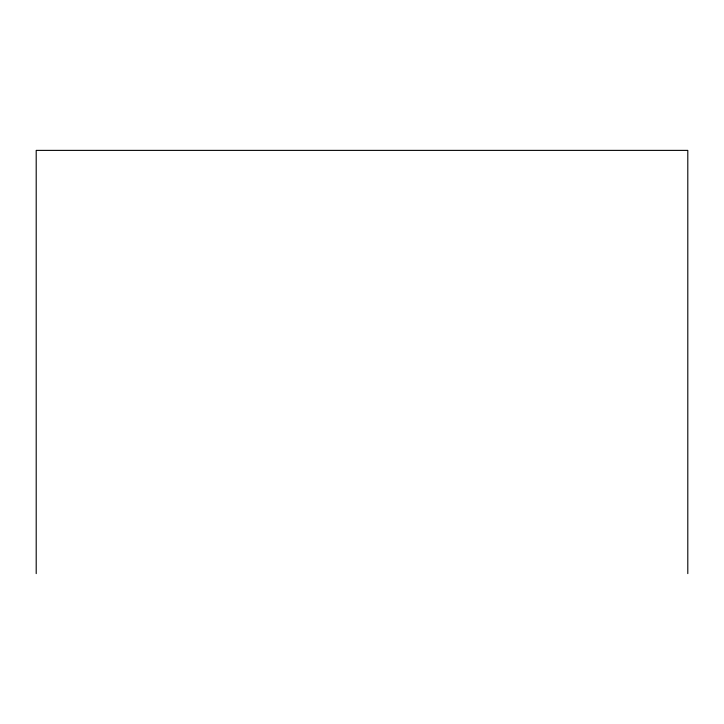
<?xml version="1.0" encoding="UTF-8"?>
<svg xmlns="http://www.w3.org/2000/svg" width="724" height="724" viewBox="0 0 724 724"><rect width="100%" height="100%" fill="white"/><g stroke="black" fill="none" stroke-linecap="round" stroke-linejoin="round"><path stroke-width="1.09" d="M687.8 573.616L687.8 150.384L36.2 150.384L36.2 573.616"/></g></svg>
